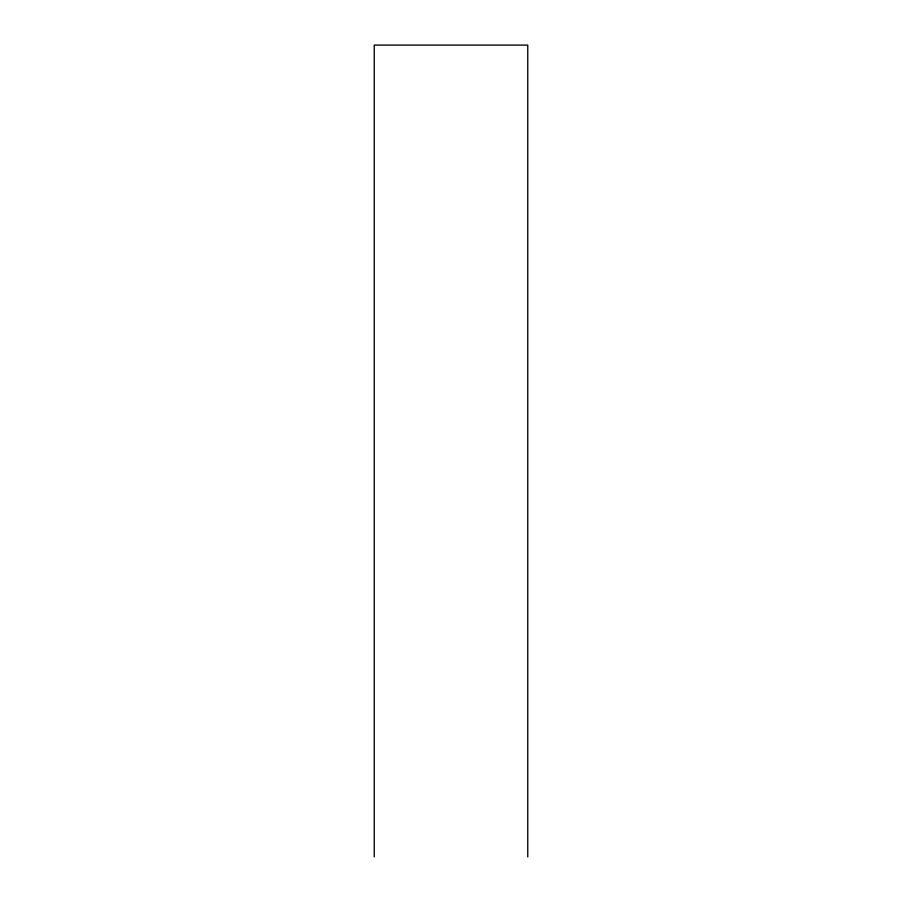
<?xml version="1.0" encoding="UTF-8"?>
<svg xmlns="http://www.w3.org/2000/svg" width="902" height="902" viewBox="0 0 902 902"><rect width="100%" height="100%" fill="white"/><g stroke="black" fill="none" stroke-linecap="round" stroke-linejoin="round"><path stroke-width="1.35" d="M527.76 856.9L527.76 45.1L374.24 45.1L374.24 856.9"/></g></svg>
